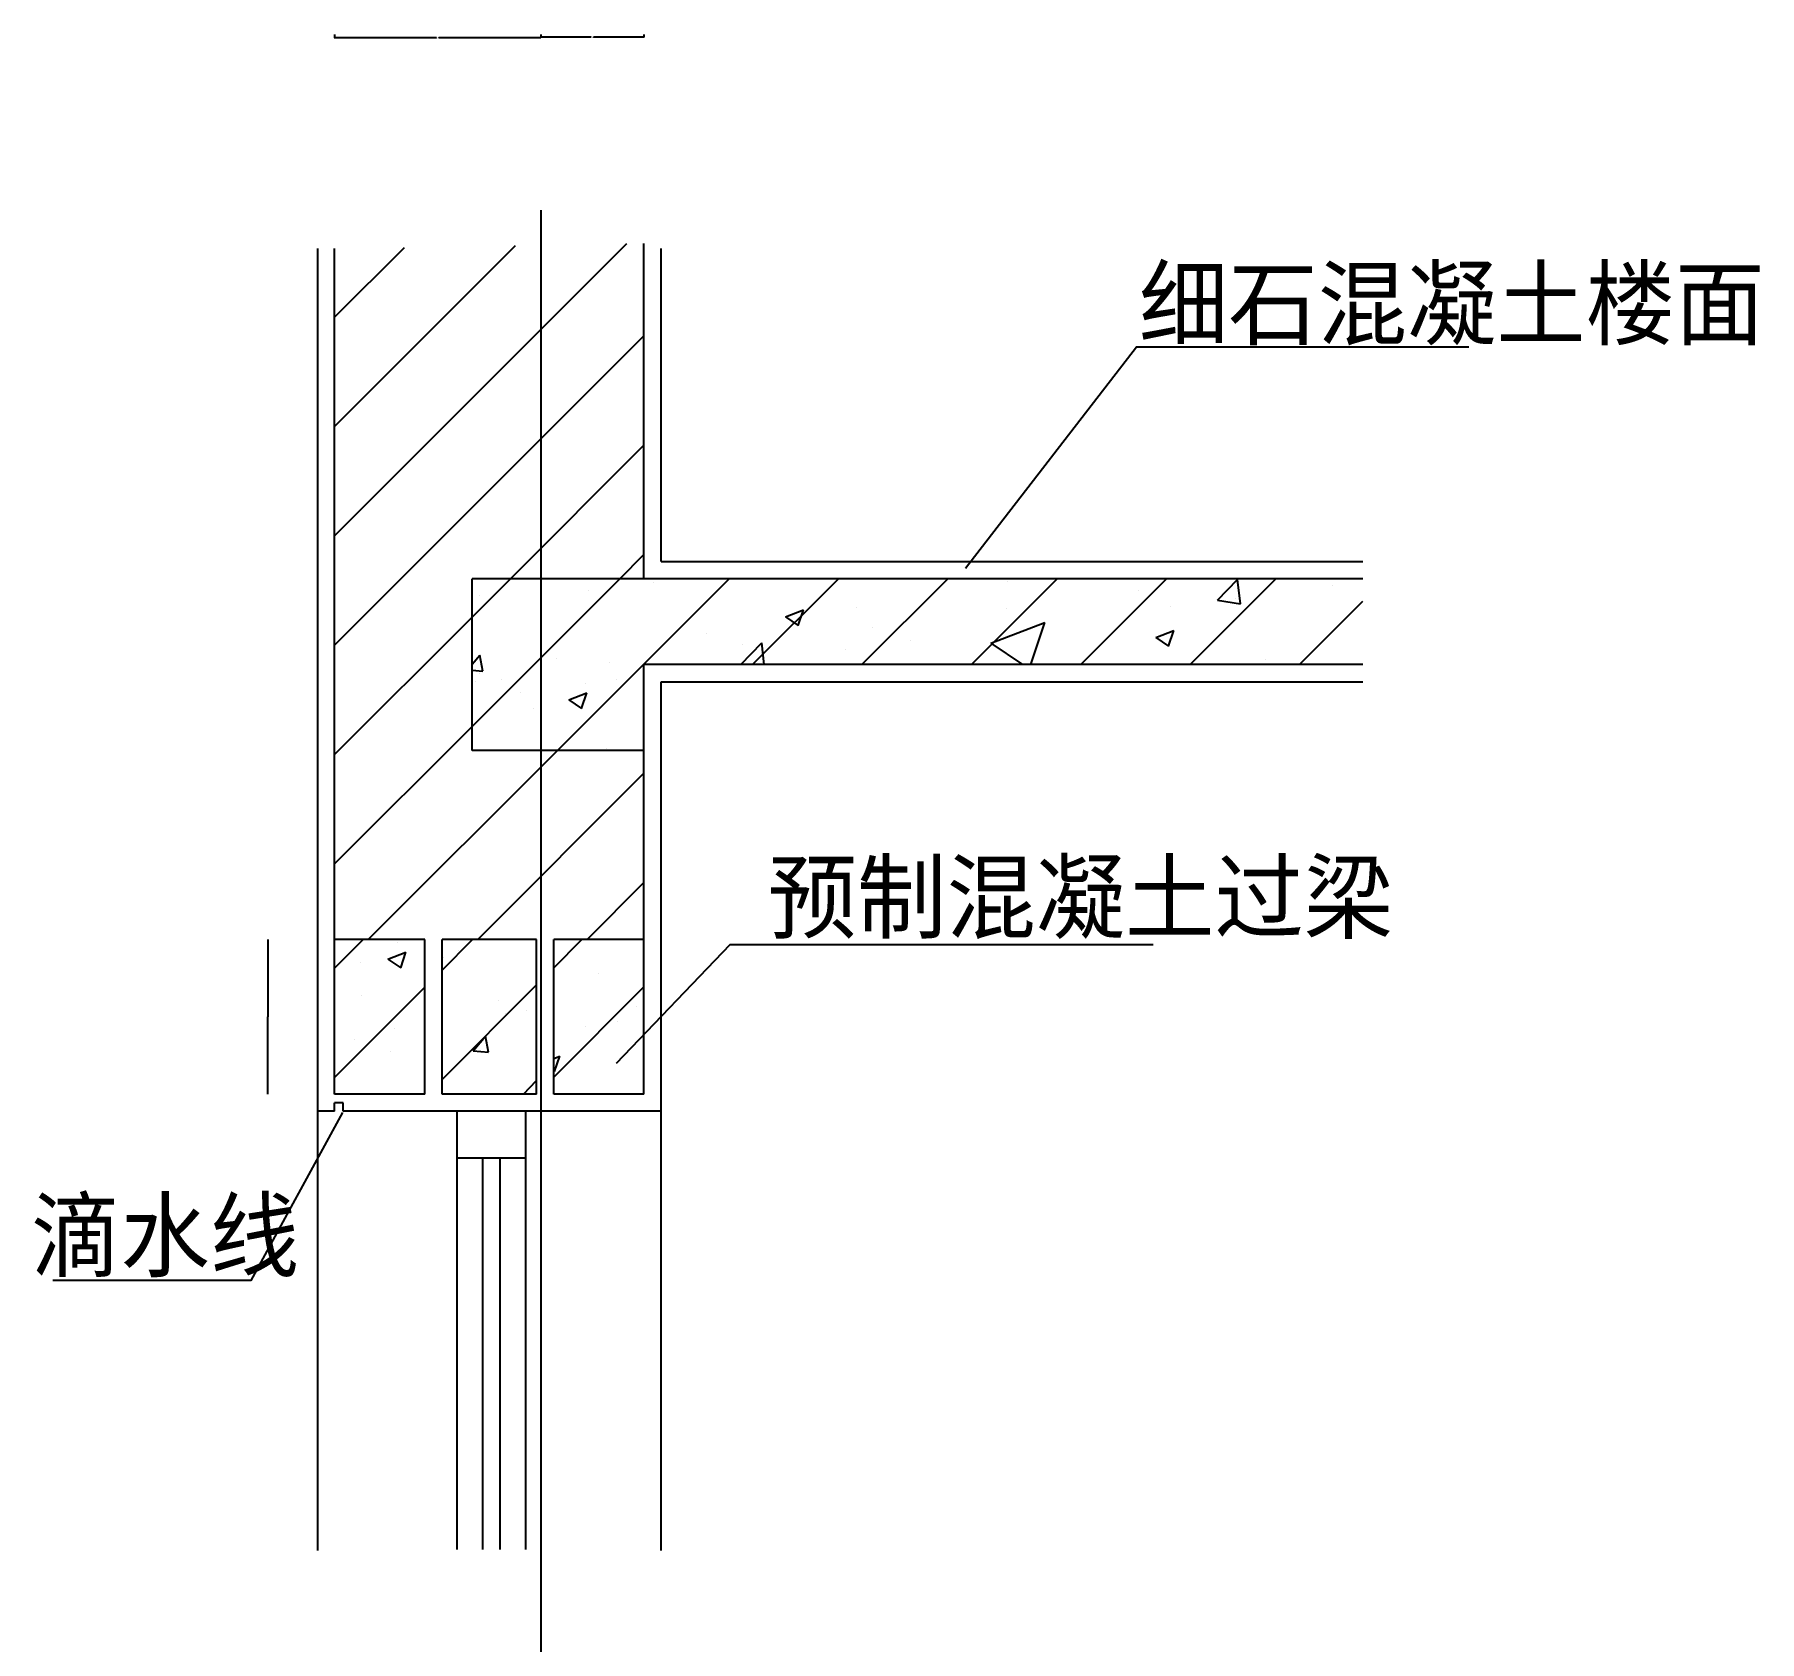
# Model space of a CAD drawing. Header units: metres. Extents: x 4322 to 6398, y -1143 to 2691.
# Drawn here: x 4390 to 6398, y 821 to 2691 of the extents above; entities that cross this region are included whole.
import ezdxf

# ---------------------------------------------------------------- set-up
doc = ezdxf.new("R2010")
doc.units = ezdxf.units.M
for name, color, linetype in [('ZZ-1', 255, 'Continuous'), ('ZZ-2', 2, 'Continuous'), ('ZZ-3', 3, 'Continuous'), ('ZZ-5', 6, 'Continuous'), ('ZZ-6', 7, 'Continuous'), ('ZZ-7', 7, 'Continuous'), ('ZZ-8', 1, 'Continuous')]:
    doc.layers.add(name, color=color, linetype=linetype)
doc.dimstyles.get("Standard").update_dxf_attribs({"dimtxt": 2.5, "dimasz": 2.5, "dimexe": 1.25, "dimexo": 0.625, "dimtad": 1, "dimcen": 2.5, "dimazin": 3, "dimtfac": 1, "dimtmove": 0, "dimatfit": 3})

# ---------------------------------------------------------------- blocks, each defined once
blk = doc.blocks.new('X3')
for p, q in [((4899.48, 4390.37), (5071.39, 4562.27)), ((4899.48, 4517.65), (4944.11, 4562.27)), ((4998.67, 4362.27), (5198.67, 4562.27)), ((5110.27, 4558.38), (5110.27, 4558.38)), ((5225.95, 4462.27), (5325.95, 4562.27)), ((5353.23, 4462.27), (5453.23, 4562.27)), ((5480.51, 4462.27), (5580.51, 4562.27)), ((5607.79, 4462.27), (5707.79, 4562.27)), ((5735.07, 4462.27), (5835.07, 4562.27)), ((5862.35, 4462.27), (5936.13, 4536.06)), ((5503.14, 4487.21), (5566.15, 4511.4)), ((5549.67, 4462.27), (5566.16, 4511.39)), ((5212.27, 4462.27), (5236.6, 4487.63)), ((5239.55, 4462.27), (5236.6, 4487.62)), ((5503.14, 4487.21), (5540.1, 4462.27)), ((4933.97, 4444.77), (4933.97, 4444.77))]:
    blk.add_line(p, q)
blk = doc.blocks.new('X4')
for p, q in [((5110.27, 4558.38), (5110.27, 4558.38)), ((5522.03, 4558.99), (5522.03, 4558.99)), ((5767.07, 4537.15), (5790.43, 4561.5)), ((5793.75, 4533), (5790.44, 4561.5)), ((4907.59, 4542.28), (4907.59, 4542.28)), ((5035.17, 4548.49), (5035.17, 4548.49)), ((5675.17, 4548.85), (5675.17, 4548.85)), ((5787.72, 4539.64), (5787.72, 4539.64)), ((5901.34, 4554.6), (5901.34, 4554.6)), ((5264.06, 4517.99), (5285.07, 4526.06)), ((5264.06, 4517.99), (5278.99, 4507.93)), ((5278.99, 4507.92), (5285.07, 4526.05)), ((5347.08, 4528.96), (5347.08, 4528.96)), ((5521.14, 4527.73), (5521.14, 4527.73)), ((5712.62, 4529.75), (5712.62, 4529.75)), ((5767.07, 4537.15), (5793.75, 4533.01)), ((5172.12, 4498.93), (5172.12, 4498.93)), ((5365.32, 4505.23), (5365.32, 4505.23)), ((5523.16, 4504.81), (5523.16, 4504.81)), ((5695.2, 4493.97), (5716.21, 4502.03)), ((5710.13, 4483.9), (5716.21, 4502.03)), ((5213.79, 4486.03), (5213.79, 4486.03)), ((5334.43, 4479.96), (5334.43, 4479.96)), ((5409.54, 4489.85), (5409.54, 4489.85)), ((5695.2, 4493.97), (5710.13, 4483.9)), ((4899.48, 4462.65), (4908.51, 4473.41)), ((4911.98, 4454.6), (4908.51, 4473.41)), ((4997.17, 4468.9), (4997.17, 4468.9)), ((5059.76, 4464.9), (5059.76, 4464.9)), ((5823.05, 4468.19), (5823.05, 4468.19)), ((4899.48, 4455.7), (4911.98, 4454.61)), ((4903.94, 4442.41), (4903.94, 4442.41)), ((4907.62, 4451.54), (4907.62, 4451.54)), ((5031.35, 4440.06), (5031.35, 4440.06)), ((5067.77, 4444.77), (5067.77, 4444.77)), ((4956.25, 4430.17), (4956.25, 4430.17)), ((5012, 4421.23), (5033, 4429.3)), ((5012, 4421.23), (5026.92, 4411.17)), ((5026.92, 4411.17), (5033.01, 4429.29)), ((4970.88, 4411.24), (4970.88, 4411.24)), ((5056.11, 4365.04), (5056.11, 4365.04))]:
    blk.add_line(p, q)
blk = doc.blocks.new('X5')
for p, q in [((4739.48, 4612.21), (5079.57, 4952.29)), ((4739.48, 4739.48), (4950.1, 4950.1)), ((4739.48, 4866.76), (4820.63, 4947.91)), ((4739.48, 4484.93), (5099.48, 4844.93)), ((4944.11, 4562.27), (5099.48, 4717.65)), ((5071.39, 4562.27), (5099.48, 4590.37)), ((4739.48, 4357.65), (4899.48, 4517.65)), ((4739.48, 4230.37), (4899.48, 4390.37)), ((4778.67, 4142.27), (4998.67, 4362.27)), ((4905.95, 4142.27), (5099.48, 4335.81)), ((5033.23, 4142.27), (5099.48, 4208.53))]:
    blk.add_line(p, q)
blk = doc.blocks.new('X1')
for p, q in [((1768.21, 2607.49), (1789.22, 2615.55)), ((1779.04, 2627), (1779.04, 2627)), ((1783.14, 2597.42), (1789.22, 2615.55)), ((1849.88, 2618.08), (1849.88, 2618.08)), ((1736.26, 2603.12), (1736.26, 2603.12)), ((1768.21, 2607.49), (1783.14, 2597.42)), ((1832.92, 2609.67), (1832.92, 2609.67)), ((1737.1, 2565.8), (1737.1, 2565.8)), ((1897.25, 2559.03), (1897.25, 2559.03)), ((2057.39, 2552.26), (2057.39, 2552.26)), ((1904.81, 2543.8), (1904.81, 2543.8)), ((1929.42, 2548.25), (1929.42, 2548.25)), ((2035.52, 2534.58), (2035.52, 2534.58)), ((1729.85, 2513.77), (1729.85, 2513.77)), ((1775.39, 2527.13), (1775.39, 2527.13)), ((1867.45, 2500.81), (1881.92, 2518.05)), ((1885.39, 2499.24), (1881.92, 2518.04)), ((1770.96, 2499.75), (1770.96, 2499.75)), ((1867.45, 2500.81), (1885.39, 2499.24)), ((1961.2, 2492.04), (1968.29, 2494.77)), ((1962.21, 2476.63), (1968.29, 2494.76)), ((1961.2, 2477.31), (1962.21, 2476.64)), ((1925.81, 2450.45), (1941.2, 2466.5))]:
    blk.add_line(p, q)
blk = doc.blocks.new('X0')
for p, q in [((1706.2, 2597.16), (1739.49, 2630.45)), ((1831.2, 2594.88), (1866.77, 2630.45)), ((1961.2, 2597.6), (1994.05, 2630.45)), ((2012.9, 2590.63), (2012.9, 2590.63)), ((1706.2, 2469.88), (1811.2, 2574.88)), ((1831.2, 2467.6), (1941.2, 2577.6)), ((1961.2, 2470.32), (2066.2, 2575.32)), ((1998.2, 2529.67), (1998.2, 2529.67))]:
    blk.add_line(p, q)
blk = doc.blocks.new('*D7')
for p, q in [((4661.85, 1637.82), (4661.85, 1547.82)), ((4661.6, 1547.82), (4661.35, 1547.82)), ((4661.85, 1457.82), (4661.85, 1547.82)), ((4661.85, 1547.82), (4661.85, 1547.82)), ((4662.1, 1547.82), (4662.35, 1547.82))]:
    blk.add_line(p, q)
at = {"layer": 'Defpoints'}
for p in [(4661.85, 1637.82), (4661.85, 1547.82), (4661.85, 1457.82)]:
    blk.add_point(p, dxfattribs=at)
at = {"layer": 'ZZ-3', "insert": (4661.85, 1548.945), "char_height": 1, "attachment_point": 5}
blk.add_mtext('0', dxfattribs=at)
blk = doc.blocks.new('*D8')
for p, q in [((4739.35, 2691.36), (4739.35, 2687.49)), ((4979.35, 2691.36), (4979.35, 2687.49)), ((4857.85, 2687.49), (4739.1, 2687.49)), ((4979.6, 2687.49), (4860.85, 2687.49))]:
    blk.add_line(p, q)
at = {"layer": 'Defpoints'}
for p in [(4739.35, 2691.36), (4979.35, 2691.36), (4979.35, 2687.49)]:
    blk.add_point(p, dxfattribs=at)
at = {"layer": 'ZZ-3', "insert": (4859.35, 2687.49), "char_height": 1, "attachment_point": 5}
blk.add_mtext('240', dxfattribs=at)
blk = doc.blocks.new('*D9')
for p, q in [((4979.35, 2691.36), (4979.35, 2688.22)), ((5099.35, 2691.36), (5099.35, 2688.22)), ((5037.85, 2688.22), (4979.1, 2688.22)), ((5099.6, 2688.22), (5040.85, 2688.22))]:
    blk.add_line(p, q)
at = {"layer": 'Defpoints'}
for p in [(4979.35, 2691.36), (5099.35, 2691.36), (5099.35, 2688.22)]:
    blk.add_point(p, dxfattribs=at)
at = {"layer": 'ZZ-3', "insert": (5039.35, 2688.22), "char_height": 1, "attachment_point": 5}
blk.add_mtext('120', dxfattribs=at)

msp = doc.modelspace()

# ---------------------------------------------------------------- linework, layer by layer
at = {"layer": 'ZZ-1'}
for p, q in [((4739.48, 1457.88), (4739.48, 2442.14)), ((5099.48, 2057.88), (5099.48, 2448.23)), ((4899.48, 1857.88), (4899.48, 2057.88)), ((5936.13, 2057.88), (4899.48, 2057.88)), ((5936.13, 1957.88), (5099.48, 1957.88)), ((5099.48, 1457.88), (5099.48, 1957.88)), ((5099.48, 1857.88), (4899.48, 1857.88)), ((4844.48, 1637.88), (4739.48, 1637.88)), ((4844.48, 1457.88), (4844.48, 1637.88)), ((4974.48, 1637.88), (4864.48, 1637.88)), ((4864.48, 1457.88), (4864.48, 1637.88)), ((4974.48, 1457.88), (4974.48, 1637.88)), ((4994.48, 1457.88), (4994.48, 1637.88)), ((5099.48, 1637.88), (4994.48, 1637.88)), ((4844.48, 1457.88), (4739.48, 1457.88)), ((4974.48, 1457.88), (4864.48, 1457.88)), ((5099.48, 1457.88), (4994.48, 1457.88))]:
    msp.add_line(p, q, dxfattribs=at)
at = {"layer": 'ZZ-2'}
for p, q in [((4881.56, 1437.88), (4881.56, 927.82)), ((4961.56, 1437.88), (4961.56, 927.82)), ((4881.56, 1383.59), (4961.56, 1383.59)), ((4911.56, 1383.59), (4911.56, 927.82)), ((4931.56, 1383.59), (4931.56, 927.82))]:
    msp.add_line(p, q, dxfattribs=at)
at = {"layer": 'ZZ-3'}
for points in [[(5473.78, 2070.16), (5672.89, 2327.65), (6059.39, 2327.65)], [(5067.46, 1493.85), (5199.71, 1632.15), (5692.03, 1632.15)], [(4748.43, 1436.35), (4641.83, 1241.09), (4411.33, 1241.09)]]:
    msp.add_lwpolyline(points, dxfattribs=at)
at = {"layer": 'ZZ-5'}
for p, q in [((4719.48, 2442.14), (4719.48, 926.67)), ((5119.48, 2077.88), (5119.48, 2442.14)), ((5119.48, 2077.88), (5936.13, 2077.88)), ((5119.48, 1937.88), (5936.13, 1937.88)), ((5119.48, 926.67), (5119.48, 1937.88)), ((4739.48, 1437.88), (4739.48, 1447.88)), ((4749.48, 1447.88), (4739.48, 1447.88)), ((4749.48, 1437.88), (4749.48, 1447.88)), ((4739.48, 1437.88), (4719.48, 1437.88)), ((5119.48, 1437.88), (4749.48, 1437.88))]:
    msp.add_line(p, q, dxfattribs=at)
at = {"layer": 'ZZ-8'}
msp.add_line((4979.48, 2486.89), (4979.48, -1143.27), dxfattribs=at)

# ---------------------------------------------------------------- block references
at = {"layer": 'ZZ-7'}
for name, p in [('X5', (0, -2504.39)), ('X3', (0, -2504.39)), ('X4', (0, -2504.39)), ('X0', (3033.28, -992.57)), ('X1', (3033.28, -992.57))]:
    msp.add_blockref(name, p, dxfattribs=at)

# ---------------------------------------------------------------- texts
at = {"layer": 'ZZ-6'}
for s, p in [('细石混凝土楼面', (5675.55, 2338.28)), ('预制混凝土过梁', (5243.42, 1647.3)), ('滴水线', (4386.18, 1253.56))]:
    msp.add_text(s, height=80, dxfattribs=at).set_placement(p)

# ---------------------------------------------------------------- dimensions: what is measured, and where the dimension line sits
at = {"layer": 'ZZ-3'}
for base, p1, p2, picture, middle in [((4979.35, 2687.49), (4979.35, 2691.36), (4739.35, 2691.36), '*D8', (4859.35, 2687.49)), ((5099.35, 2688.22), (5099.35, 2691.36), (4979.35, 2691.36), '*D9', (5039.35, 2688.22)), ((4661.85, 1547.82), (4661.85, 1637.82), (4661.85, 1457.82), '*D7', (4661.85, 1548.945))]:
    dim = msp.add_linear_dim(base=base, p1=p1, p2=p2, dimstyle='Standard', dxfattribs=at)
    dim.commit()
    dim.dimension.update_dxf_attribs({"geometry": picture, "text_midpoint": middle})

doc.saveas('drawing.dxf')
